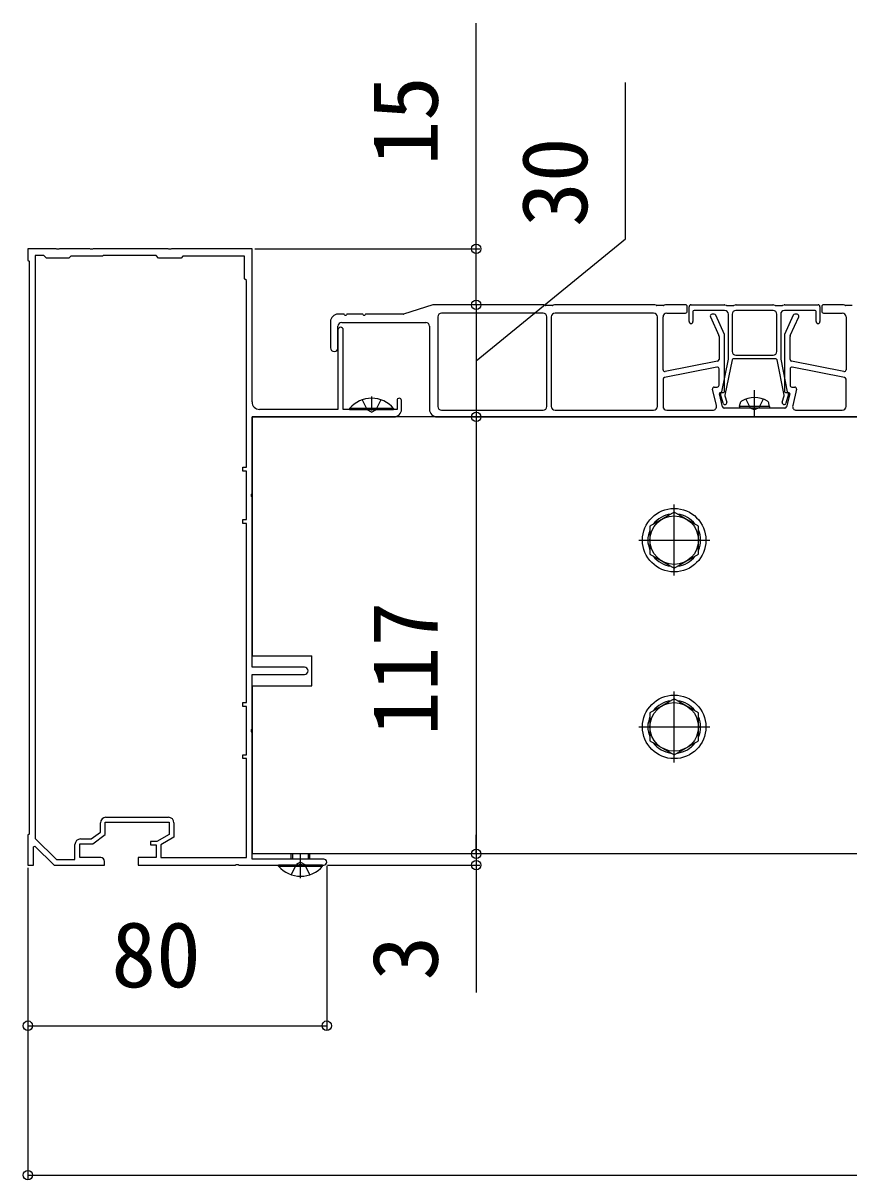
# Model space of a CAD drawing. Units: millimetres, scale not verified. Extents: x -1050 to 1050, y -1570 to 1561.
# Drawn here: x -330.8 to -109.7, y 203.2 to 512.9 of the extents above; entities that cross this region are included whole.
import ezdxf
from ezdxf.enums import TextEntityAlignment as Align

# ---------------------------------------------------------------- set-up
doc = ezdxf.new("R2010")
doc.units = ezdxf.units.MM
doc.header["$LTSCALE"] = 8
for name, color, linetype in [('0-3_YKK_11', 7, 'Continuous'), ('0-4_YKK_12', 2, 'Continuous'), ('0-5_YKK_13', 4, 'Continuous'), ('0-6_YKK_D', 6, 'Continuous')]:
    doc.layers.add(name, color=color, linetype=linetype)
doc.styles.add('ＭＳ ゴシック', font='')
doc.styles.get('ＭＳ ゴシック').set_extended_font_data('MS Gothic')

msp = doc.modelspace()

# ---------------------------------------------------------------- linework, layer by layer
at = {"layer": '0-3_YKK_11'}
for p, q in [((-229.497, 409.495), (-229.497, 411.895)), ((-308.597, 300.295), (-291.897, 300.295))]:
    msp.add_line(p, q, dxfattribs=at)
for points in [[(-269.497, 411.495), (-269.497, 452.495), (-291.039, 452.495), (-291.222, 452.375), (-291.772, 452.375), (-291.955, 452.495), (-312.039, 452.495), (-312.222, 452.375), (-312.772, 452.375), (-312.955, 452.495), (-321.039, 452.495), (-321.222, 452.375), (-321.772, 452.375), (-321.955, 452.495), (-329.497, 452.495), (-329.497, 449.495), (-329.197, 449.195)], [(-329.197, 449.195), (-329.197, 295.795), (-329.497, 295.495), (-329.497, 287.495), (-327.997, 287.495), (-327.997, 292.395), (-327.629, 292.549), (-322.497, 287.495), (-308.997, 287.495), (-308.997, 288.495)], [(-327.597, 450.695), (-327.597, 294.623), (-321.882, 288.995), (-316.897, 288.995), (-316.897, 292.995)], [(-290.397, 298.795), (-290.397, 294.941), (-293.897, 292.941), (-293.897, 289.495), (-270.997, 289.495), (-270.997, 315.995), (-271.997, 315.995), (-271.997, 316.995), (-270.997, 316.995), (-270.997, 329.995), (-271.997, 329.995), (-271.997, 330.995), (-270.997, 330.995), (-270.997, 378.995), (-271.997, 378.995), (-271.997, 379.995), (-270.997, 379.995), (-270.997, 392.995), (-271.997, 392.995), (-271.997, 393.995), (-270.997, 393.995), (-270.997, 443.995), (-271.497, 444.495), (-271.497, 450.495), (-287.997, 450.495), (-288.497, 449.995), (-294.497, 449.995), (-295.197, 450.695), (-309.297, 450.695), (-309.497, 450.495), (-317.997, 450.495), (-318.497, 449.995), (-324.497, 449.995), (-325.197, 450.695), (-327.597, 450.695)], [(-246.497, 430.795), (-246.497, 409.495), (-267.497, 409.495)], [(-230.697, 411.895), (-230.697, 409.495), (-237.039, 409.495), (-237.222, 409.375), (-237.772, 409.375), (-237.955, 409.495), (-245.097, 409.495), (-245.097, 430.795)], [(-255.497, 340.495), (-269.497, 340.495), (-269.497, 386.037), (-269.617, 386.22), (-269.617, 386.77), (-269.497, 386.954), (-269.497, 407.495), (-231.497, 407.495)], [(-250.297, 289.095), (-269.497, 289.095), (-269.497, 323.037), (-269.617, 323.22), (-269.617, 323.77), (-269.497, 323.954), (-269.497, 338.495), (-255.497, 338.495)], [(-309.997, 289.495), (-315.597, 289.495), (-315.597, 293.195), (-312.097, 293.195), (-308.797, 295.695), (-308.797, 298.995), (-291.697, 298.995), (-291.697, 295.695), (-295.022, 293.795), (-296.697, 293.795), (-296.697, 292.895), (-295.197, 292.895), (-295.197, 289.495), (-299.997, 289.495), (-299.997, 287.495), (-273.955, 287.495), (-273.772, 287.615), (-273.222, 287.615), (-273.039, 287.495), (-256.955, 287.495), (-256.772, 287.615), (-256.222, 287.615), (-256.039, 287.495), (-250.297, 287.495)], [(-315.397, 294.495), (-312.534, 294.495), (-310.097, 296.342), (-310.097, 298.795)]]:
    msp.add_lwpolyline(points, dxfattribs=at)
for centre, radius, start, end in [((-245.797, 430.795), 0.7, 90.00001, 179.99999), ((-245.797, 430.795), 0.7, 0.00001, 89.99999), ((-230.097, 411.895), 0.6, 90.00001, 179.99999), ((-230.097, 411.895), 0.6, 0.00001, 89.99999), ((-267.497, 411.495), 2, 180.00001, 269.99999), ((-231.497, 409.495), 2, 270.00001, 359.99999), ((-255.497, 339.495), 1, 0.00001, 89.99999), ((-255.497, 339.495), 1, 270.00001, 359.99999), ((-308.597, 298.795), 1.5, 90.00001, 179.99999), ((-291.897, 298.795), 1.5, 0.00001, 89.99999), ((-315.397, 292.995), 1.5, 90.00001, 179.99999), ((-309.997, 288.495), 1, 0.00001, 89.99999), ((-250.297, 288.295), 0.8, 0.00001, 89.99999), ((-250.297, 288.295), 0.8, 270.00001, 359.99999)]:
    msp.add_arc(centre, radius, start, end, dxfattribs=at)
at = {"layer": '0-4_YKK_12'}
for p, q in [((195.503, 407.495), (-269.497, 407.495)), ((-269.497, 407.495), (-269.497, 343.495)), ((-269.497, 343.495), (-253.497, 343.495)), ((-253.497, 335.495), (-253.497, 343.495)), ((-269.497, 335.495), (-269.497, 290.495)), ((-269.497, 335.495), (-253.497, 335.495)), ((195.503, 290.495), (-269.497, 290.495))]:
    msp.add_line(p, q, dxfattribs=at)
at = {"layer": '0-5_YKK_13'}
for p, q in [((-221.07, 437.473), (-228.924, 435.018)), ((-191.57, 437.495), (-220.921, 437.495)), ((-191.067, 437.367), (-191.427, 437.474)), ((-189.07, 437.345), (-190.924, 437.345)), ((-188.567, 437.474), (-188.927, 437.367)), ((-161.82, 437.495), (-188.424, 437.495)), ((-161.317, 437.367), (-161.677, 437.474)), ((-159.32, 437.345), (-161.174, 437.345)), ((-158.817, 437.474), (-159.177, 437.367)), ((-153.497, 437.495), (-158.674, 437.495)), ((-152.997, 435.795), (-152.997, 436.995)), ((-152.497, 432.995), (-152.497, 436.995)), ((-151.997, 437.495), (-143.07, 437.495)), ((-142.927, 437.474), (-142.567, 437.367)), ((-142.424, 437.345), (-140.57, 437.345)), ((-140.427, 437.367), (-140.067, 437.474)), ((-139.924, 437.495), (-130.07, 437.495)), ((-129.927, 437.474), (-129.567, 437.367)), ((-129.424, 437.345), (-127.57, 437.345)), ((-127.427, 437.367), (-127.067, 437.474)), ((-126.924, 437.495), (-117.997, 437.495)), ((-117.497, 436.995), (-117.497, 432.995)), ((-116.997, 436.995), (-116.997, 435.795)), ((-111.32, 437.495), (-116.497, 437.495)), ((-110.817, 437.367), (-111.177, 437.474)), ((-108.82, 437.345), (-110.674, 437.345)), ((-245.017, 434.995), (-246.497, 434.995)), ((-240.017, 434.995), (-243.977, 434.995)), ((-229.073, 434.995), (-238.977, 434.995)), ((-219.797, 434.295), (-219.797, 410.295)), ((-191.597, 435.295), (-218.797, 435.295)), ((-190.597, 410.295), (-190.597, 434.295)), ((-189.397, 434.295), (-189.397, 410.295)), ((-161.997, 435.295), (-188.397, 435.295)), ((-160.997, 410.295), (-160.997, 434.295)), ((-159.497, 420.105), (-159.497, 434.295)), ((-158.497, 435.295), (-153.497, 435.295)), ((-151.497, 435.695), (-151.497, 432.995)), ((-142.997, 435.995), (-151.197, 435.995)), ((-146.823, 434.289), (-144.542, 429.269)), ((-145.819, 434.995), (-146.368, 434.995)), ((-143.042, 429.594), (-145.364, 434.702)), ((-141.997, 423.025), (-141.997, 434.995)), ((-140.997, 434.995), (-140.997, 424.995)), ((-128.997, 424.995), (-128.997, 434.995)), ((-127.997, 434.995), (-127.997, 423.025)), ((-118.797, 435.995), (-126.997, 435.995)), ((-124.63, 434.702), (-126.952, 429.583)), ((-125.452, 429.259), (-123.17, 434.289)), ((-123.626, 434.995), (-124.175, 434.995)), ((-118.497, 432.995), (-118.497, 435.695)), ((-116.497, 435.295), (-111.497, 435.295)), ((-110.497, 434.295), (-110.497, 420.105)), ((-248.497, 432.995), (-248.497, 425.995)), ((-246.497, 425.995), (-246.497, 431.795)), ((-245.497, 432.795), (-222.997, 432.795)), ((-221.997, 431.795), (-221.997, 409.495)), ((-144.497, 429.062), (-144.497, 422.905)), ((-142.997, 414.295), (-142.997, 429.387)), ((-126.997, 429.377), (-126.997, 414.295)), ((-125.497, 422.905), (-125.497, 429.052)), ((-144.899, 422.415), (-158.899, 419.615)), ((-143.76, 414.179), (-142.003, 422.966)), ((-141.025, 422.754), (-142.917, 413.294)), ((-129.263, 422.995), (-140.731, 422.995)), ((-139.997, 423.995), (-129.997, 423.995)), ((-127.076, 413.294), (-128.968, 422.754)), ((-127.991, 422.966), (-126.234, 414.179)), ((-111.095, 419.615), (-125.095, 422.415)), ((-145.095, 420.846), (-159.095, 418.046)), ((-144.497, 415.995), (-144.497, 420.356)), ((-125.497, 420.356), (-125.497, 415.995)), ((-110.899, 418.046), (-124.899, 420.846)), ((-159.497, 417.556), (-159.497, 410.295)), ((-145.763, 415.495), (-144.997, 415.495)), ((-124.997, 415.495), (-124.231, 415.495)), ((-110.497, 410.295), (-110.497, 417.556)), ((-239.997, 412.078), (-238.642, 409.361)), ((-237.497, 412.995), (-237.497, 409.195)), ((-234.997, 412.078), (-236.352, 409.361)), ((-145.213, 410.527), (-146.249, 414.88)), ((-143.588, 410.18), (-144.409, 413.626)), ((-144.117, 413.995), (-143.297, 413.995)), ((-143.377, 411.157), (-144.083, 413.606)), ((-142.912, 413.152), (-142.416, 411.434)), ((-134.997, 407.35), (-134.997, 414.695)), ((-127.577, 411.434), (-127.082, 413.152)), ((-126.697, 413.995), (-125.877, 413.995)), ((-125.911, 413.606), (-126.616, 411.157)), ((-125.585, 413.626), (-126.405, 410.18)), ((-123.744, 414.88), (-124.781, 410.527)), ((-243.397, 409.743), (-243.397, 409.495)), ((-231.597, 409.743), (-243.397, 409.743)), ((-243.397, 409.495), (-231.597, 409.495)), ((-237.497, 408.752), (-238.642, 409.361)), ((-237.497, 408.752), (-236.352, 409.361)), ((-231.597, 409.743), (-231.597, 409.495)), ((-218.797, 409.295), (-191.597, 409.295)), ((-188.397, 409.295), (-161.997, 409.295)), ((-158.497, 409.295), (-146.186, 409.295)), ((-135.517, 409.795), (-143.102, 409.795)), ((-138.997, 410.295), (-138.855, 411.098)), ((-130.997, 410.295), (-138.997, 410.295)), ((-138.997, 410.295), (-138.909, 409.795)), ((-131.085, 409.795), (-138.909, 409.795)), ((-126.892, 409.795), (-134.477, 409.795)), ((-130.997, 410.295), (-131.138, 411.098)), ((-130.997, 410.295), (-131.085, 409.795)), ((-123.808, 409.295), (-111.497, 409.295)), ((-219.997, 407.495), (-23.497, 407.495)), ((-156.497, 364.995), (-156.497, 383.995)), ((-165.997, 374.495), (-146.997, 374.495)), ((-156.497, 314.995), (-156.497, 333.995)), ((-165.997, 324.495), (-146.997, 324.495)), ((-258.997, 289.095), (-258.997, 290.497)), ((-258.564, 289.095), (-258.564, 290.497)), ((-256.497, 288.239), (-257.642, 287.63)), ((-256.497, 283.995), (-256.497, 290.497)), ((-256.497, 288.239), (-255.352, 287.63)), ((-254.43, 289.095), (-254.43, 290.497)), ((-253.997, 289.095), (-253.997, 290.497)), ((-250.597, 287.495), (-262.397, 287.495)), ((-262.397, 287.248), (-262.397, 287.495)), ((-262.397, 287.248), (-250.597, 287.248)), ((-258.997, 284.913), (-257.642, 287.63)), ((-253.997, 284.913), (-255.352, 287.63)), ((-250.597, 287.248), (-250.597, 287.495))]:
    msp.add_line(p, q, dxfattribs=at)
for points in [[(-129.997, 435.995), (-134.997, 435.995), (-139.997, 435.995)], [(-137.297, 412.275), (-136.142, 409.958), (-134.997, 409.35)], [(-132.697, 412.275), (-133.852, 409.958), (-134.997, 409.35)]]:
    msp.add_lwpolyline(points, dxfattribs=at)
for points in [[(-156.497, 382.001), (-162.997, 378.248), (-162.997, 370.743), (-156.497, 366.99), (-149.997, 370.743), (-149.997, 378.248)], [(-156.497, 332.001), (-162.997, 328.248), (-162.997, 320.743), (-156.497, 316.99), (-149.997, 320.743), (-149.997, 328.248)]]:
    msp.add_lwpolyline(points, close=True, dxfattribs=at)
for centre, radius in [((-156.497, 374.495), 8.5), ((-156.497, 374.495), 6.5), ((-156.497, 324.495), 8.5), ((-156.497, 324.495), 6.5)]:
    msp.add_circle(centre, radius, dxfattribs=at)
for centre, radius, start, end in [((-220.921, 436.995), 0.5, 90, 107.35402), ((-191.57, 436.995), 0.5, 73.30076, 90), ((-190.924, 437.845), 0.5, 253.30076, 270), ((-189.07, 437.845), 0.5, 270, 286.69924), ((-188.424, 436.995), 0.5, 90, 106.69924), ((-161.82, 436.995), 0.5, 73.30076, 90), ((-161.174, 437.845), 0.5, 253.30076, 270), ((-159.32, 437.845), 0.5, 270, 286.69924), ((-158.674, 436.995), 0.5, 90, 106.69924), ((-153.497, 436.995), 0.5, 0, 90), ((-151.997, 436.995), 0.5, 90, 180), ((-143.07, 436.995), 0.5, 73.30076, 90), ((-142.424, 437.845), 0.5, 253.30076, 270), ((-140.57, 437.845), 0.5, 270, 286.69924), ((-139.924, 436.995), 0.5, 90, 106.69924), ((-130.07, 436.995), 0.5, 73.30076, 90), ((-129.424, 437.845), 0.5, 253.30076, 270), ((-127.57, 437.845), 0.5, 270, 286.69924), ((-126.924, 436.995), 0.5, 90, 106.69924), ((-117.997, 436.995), 0.5, 0, 90), ((-116.497, 436.995), 0.5, 90, 180), ((-111.32, 436.995), 0.5, 73.30076, 90), ((-110.674, 437.845), 0.5, 253.30076, 270), ((-246.497, 432.995), 2, 90, 180), ((-245.017, 434.695), 0.3, 30, 90), ((-244.497, 434.995), 0.3, 210, 330), ((-243.977, 434.695), 0.3, 90, 150), ((-240.017, 434.695), 0.3, 30, 90), ((-239.497, 434.995), 0.3, 210, 330), ((-238.977, 434.695), 0.3, 90, 150), ((-229.073, 435.495), 0.5, 270, 287.35402), ((-218.797, 434.295), 1, 90, 180), ((-191.597, 434.295), 1, 0, 90), ((-188.397, 434.295), 1, 90, 180), ((-161.997, 434.295), 1, 360, 90), ((-158.497, 434.295), 1, 90, 180), ((-153.497, 435.795), 0.5, 270, 0), ((-151.197, 435.695), 0.3, 90, 180), ((-146.368, 434.495), 0.5, 90, 204.44395), ((-145.819, 434.495), 0.5, 24.44395, 90), ((-142.997, 434.995), 1, 0, 90), ((-139.997, 434.995), 1, 90, 180), ((-129.997, 434.995), 1, 0, 90), ((-126.997, 434.995), 1, 90, 180), ((-124.175, 434.495), 0.5, 90, 155.5983), ((-123.626, 434.495), 0.5, 335.5983, 90), ((-118.797, 435.695), 0.3, 360, 90), ((-116.497, 435.795), 0.5, 180, 270), ((-111.497, 434.295), 1, 0, 90), ((-245.497, 431.795), 1, 90, 180), ((-222.997, 431.795), 1, 0, 90), ((-151.997, 432.995), 0.5, 180, 270), ((-151.997, 432.995), 0.5, 270, 0), ((-117.997, 432.995), 0.5, 180, 270), ((-117.997, 432.995), 0.5, 270, 0), ((-144.997, 429.062), 0.5, 360, 24.44395), ((-143.497, 429.387), 0.5, 0, 24.44395), ((-126.497, 429.377), 0.5, 155.5983, 180), ((-124.997, 429.052), 0.5, 155.5983, 180), ((-247.497, 425.995), 1, 180, 0), ((-139.997, 424.995), 1, 180, 270), ((-129.997, 424.995), 1, 270, 360), ((-144.997, 422.905), 0.5, 281.30993, 0), ((-142.297, 423.025), 0.3, 348.69007, 0), ((-140.731, 422.695), 0.3, 90, 168.69007), ((-129.263, 422.695), 0.3, 11.30993, 90), ((-127.697, 423.025), 0.3, 180, 191.30993), ((-124.997, 422.905), 0.5, 180, 258.69007), ((-158.997, 420.105), 0.5, 180, 281.30993), ((-144.997, 420.356), 0.5, 0, 101.30993), ((-124.997, 420.356), 0.5, 78.69007, 180), ((-110.997, 420.105), 0.5, 258.69007, 0), ((-158.997, 417.556), 0.5, 101.30993, 180), ((-145.763, 414.995), 0.5, 90, 193.3925), ((-144.997, 415.995), 0.5, 270, 0), ((-124.997, 415.995), 0.5, 180, 270), ((-124.231, 414.995), 0.5, 346.6075, 90), ((-110.997, 417.556), 0.5, 0, 78.69007), ((-237.497, 404.795), 7.7, 39.98312, 140.01688), ((-144.117, 413.695), 0.3, 90, 193.3925), ((-143.797, 413.695), 0.3, 114.827, 197.33887), ((-144.054, 414.237), 0.3, 296.01796, 348.69007), ((-143.297, 414.295), 0.3, 270, 0), ((-142.623, 413.235), 0.3, 168.69007, 196.079), ((-134.997, 406.195), 6.5, 57.94412, 122.05588), ((-127.371, 413.235), 0.3, 343.921, 11.30993), ((-126.697, 414.295), 0.3, 180, 270), ((-125.939, 414.237), 0.3, 191.30993, 243.98204), ((-126.197, 413.695), 0.3, 342.66113, 65.173), ((-125.877, 413.695), 0.3, 346.6075, 90), ((-219.997, 409.495), 2, 180, 270), ((-218.797, 410.295), 1, 180, 270), ((-191.597, 410.295), 1, 270, 0), ((-188.397, 410.295), 1, 180, 270), ((-161.997, 410.295), 1, 270, 360), ((-158.497, 410.295), 1, 180, 270), ((-146.186, 410.295), 1, 270, 13.3925), ((-143.102, 410.295), 0.5, 193.3925, 270), ((-142.897, 411.295), 0.5, 196.079, 16.079), ((-137.969, 410.942), 0.9, 122.05588, 170), ((-135.517, 409.495), 0.3, 30, 90), ((-134.997, 409.795), 0.3, 210, 330), ((-134.477, 409.495), 0.3, 90, 150), ((-132.025, 410.942), 0.9, 10, 57.94412), ((-127.097, 411.295), 0.5, 163.921, 343.921), ((-126.892, 410.295), 0.5, 270, 346.6075), ((-123.808, 410.295), 1, 166.6075, 270), ((-111.497, 410.295), 1, 270, 0), ((-156.497, 374.495), 7.05, 97.21814, 142.78186), ((-156.497, 374.495), 7.05, 37.21814, 82.78186), ((-156.497, 374.495), 7.05, 157.21814, 202.78186), ((-156.497, 374.495), 7.05, 337.21814, 22.78186), ((-156.497, 374.495), 7.05, 217.21814, 262.78186), ((-156.497, 374.495), 7.05, 277.21814, 322.78186), ((-156.497, 324.495), 7.05, 97.21814, 142.78186), ((-156.497, 324.495), 7.05, 37.21814, 82.78186), ((-156.497, 324.495), 7.05, 157.21814, 202.78186), ((-156.497, 324.495), 7.05, 337.21814, 22.78186), ((-156.497, 324.495), 7.05, 217.21814, 262.78186), ((-156.497, 324.495), 7.05, 277.21814, 322.78186), ((-256.497, 292.195), 7.7, 219.98312, 320.01688)]:
    msp.add_arc(centre, radius, start, end, dxfattribs=at)
at = {"layer": '0-6_YKK_D'}
for p, q in [((-268.797, 452.495), (-208.497, 452.495)), ((-201.997, 437.495), (-210.497, 437.495)), ((-209.497, 437.495), (-209.497, 407.495)), ((-201.997, 407.495), (-210.497, 407.495)), ((-201.997, 407.495), (-210.497, 407.495)), ((-209.497, 407.495), (-209.497, 290.495)), ((-209.497, 290.495), (-209.497, 295.595)), ((-209.497, 290.495), (-209.497, 287.495)), ((-329.497, 286.795), (-329.497, 243.495)), ((-329.497, 286.795), (-329.497, 203.495)), ((-249.497, 287.295), (-249.497, 243.495)), ((-249.297, 287.495), (-208.497, 287.495)), ((-209.497, 287.495), (-209.497, 253.386)), ((-329.497, 244.495), (-249.497, 244.495)), ((-329.497, 204.495), (235.503, 204.495))]:
    msp.add_line(p, q, dxfattribs=at)
for points in [[(-209.497, 437.495), (-209.497, 452.495), (-209.497, 512.918)], [(-209.497, 422.495), (-169.497, 455.145), (-169.497, 497.055)]]:
    msp.add_lwpolyline(points, dxfattribs=at)
for centre in [(-209.497, 452.495), (-209.497, 437.495), (-209.497, 437.495), (-209.497, 407.495), (-209.497, 407.495), (-209.497, 290.495), (-209.497, 290.495), (-209.497, 287.495), (-329.497, 244.495), (-249.497, 244.495), (-329.497, 204.495)]:
    msp.add_circle(centre, 1.275, dxfattribs=at)

# ---------------------------------------------------------------- texts
at = {"layer": '0-6_YKK_D', "style": 'ＭＳ ゴシック'}
for s, p in [('15', (-214.497, 474.782)), ('30', (-174.497, 458.373)), ('117', (-214.497, 322.064)), ('3', (-214.497, 256.614))]:
    msp.add_text(s, height=17.6, rotation=90, dxfattribs=at).set_placement(p, align=Align.BOTTOM_LEFT)
msp.add_text('80', height=17.6, dxfattribs=at).set_placement((-307.156, 249.495), align=Align.BOTTOM_LEFT)

doc.saveas('drawing.dxf')
